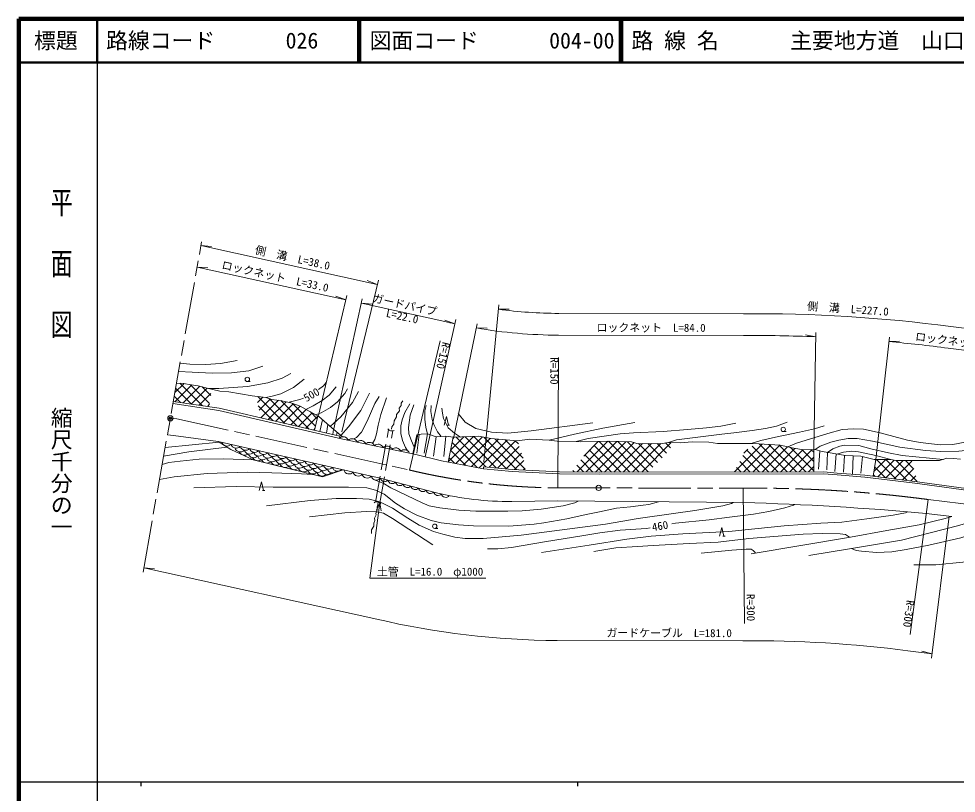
# Model space of a CAD drawing. Units: millimetres, scale not verified. Extents: x 40000 to 680000, y 20000 to 380000.
# Drawn here: x 40000 to 254788, y 202409 to 380000 of the extents above; entities that cross this region are included whole.
import ezdxf
from ezdxf.enums import TextEntityAlignment as Align

# ---------------------------------------------------------------- set-up
doc = ezdxf.new("R2010")
doc.units = ezdxf.units.MM
doc.header["$LTSCALE"] = 1000
doc.header["$PDMODE"] = 32
doc.header["$PDSIZE"] = 500
doc.linetypes.add('CHAIN', pattern=[18.5, 12, -1.5, 3.5, -1.5])
doc.linetypes.add('DASHED', pattern=[7.5, 6, -1.5])
for name, color, linetype, lineweight in [('M-BGD', 7, 'Continuous', 13), ('M-BMK', 2, 'CHAIN', 13), ('M-BMK-SRVR', 3, 'Continuous', 13), ('M-STR-HTXT', 7, 'Continuous', 13), ('M-TTL', 2, 'Continuous', 140), ('M-TTL-BAND', 7, 'Continuous', 25), ('M-TTL-LINE', 7, 'Continuous', 50)]:
    doc.layers.add(name, color=color, linetype=linetype, lineweight=lineweight)
doc.layers.add('M-OTRS', color=6, linetype='Continuous')
doc.layers.add('M-TTL-TXT', color=7, linetype='Continuous')
doc.styles.add('@ＭＳ ゴシック', font='')
doc.styles.add('ＭＳ ゴシック', font='')
doc.styles.get('@ＭＳ ゴシック').set_extended_font_data('@MS Gothic')
doc.styles.get('ＭＳ ゴシック').set_extended_font_data('MS Gothic')

msp = doc.modelspace()

# ---------------------------------------------------------------- linework, layer by layer
at = {"layer": 'M-BGD'}
for p, q in [((82088, 291265), (76942, 296411)), ((92372, 296802), (93039, 296802)), ((75769, 294265), (77877, 296373)), ((75830, 292205), (79673, 296048)), ((79591, 291640), (75949, 295282)), ((77674, 291928), (81489, 295742)), ((83726, 291748), (79380, 296093)), ((79519, 291651), (83145, 295277)), ((83973, 293622), (81995, 295600)), ((77095, 292015), (75630, 293480)), ((81363, 291374), (84028, 294039)), ((94690, 291973), (95957, 293240)), ((100996, 287206), (94807, 293394)), ((95102, 290264), (97673, 292834)), ((95515, 288555), (99474, 292514)), ((97171, 288090), (101271, 292189)), ((103755, 286568), (97408, 292914)), ((106514, 285930), (100010, 292434)), ((83207, 291097), (83706, 291595)), ((98237, 287843), (94875, 291205)), ((98894, 287691), (102945, 291742)), ((100617, 287293), (104489, 291165)), ((102340, 286895), (105851, 290406)), ((108005, 286561), (102751, 291814)), ((104063, 286497), (107214, 289648)), ((105786, 286098), (108533, 288845)), ((108403, 288284), (106820, 289867)), ((108547, 288906), (107791, 285635)), ((109599, 288045), (108979, 285360)), ((107509, 285700), (107895, 286086)), ((110815, 286976), (110513, 285006)), ((112115, 285869), (111929, 284679)), ((138221, 286802), (138721, 286802)), ((112953, 285165), (112794, 284479)), ((113649, 284579), (113599, 284293)), ((131718, 284678), (131171, 280403)), ((133640, 284789), (132913, 280381)), ((135666, 284100), (135046, 279685)), ((137872, 284263), (137381, 279663)), ((138420, 278328), (139519, 284021)), ((138444, 278451), (144197, 284204)), ((138951, 281080), (141989, 284118)), ((139458, 283708), (139781, 284031)), ((140125, 278010), (146207, 284093)), ((147035, 277229), (140216, 284048)), ((141913, 277677), (147982, 283746)), ((149375, 277011), (142257, 284128)), ((143701, 277344), (149919, 283563)), ((151714, 276792), (144299, 284208)), ((154008, 276620), (146615, 284013)), ((156009, 276741), (149117, 283632)), ((215141, 285333), (215808, 285333)), ((73550, 281727), (85889, 282940)), ((145050, 277093), (139293, 282850)), ((145489, 277011), (151871, 283393)), ((147761, 277162), (153823, 283224)), ((149701, 276980), (154674, 281953)), ((155599, 279271), (151440, 283431)), ((154482, 282510), (153763, 283229)), ((167905, 276093), (174930, 283117)), ((169429, 279738), (172781, 283089)), ((170010, 276076), (177014, 283080)), ((177910, 276053), (171762, 282200)), ((172114, 276059), (179077, 283022)), ((180030, 276054), (172992, 283092)), ((174228, 276051), (180982, 282805)), ((182150, 276055), (175086, 283119)), ((176350, 276052), (182904, 282606)), ((184236, 276090), (177254, 283073)), ((178472, 276053), (185004, 282584)), ((185284, 277164), (179436, 283012)), ((180595, 276054), (187111, 282570)), ((186332, 278237), (181953, 282616)), ((182717, 276055), (189487, 282825)), ((187380, 279310), (184097, 282594)), ((188428, 280384), (186240, 282572)), ((189314, 281620), (188193, 282740)), ((204003, 276128), (210344, 282469)), ((206063, 276067), (212360, 282364)), ((213954, 276071), (207996, 282029)), ((208186, 276068), (214377, 282259)), ((216075, 276072), (209641, 282505)), ((210308, 276069), (216105, 281866)), ((218195, 276073), (211879, 282389)), ((212430, 276070), (217842, 281482)), ((220315, 276074), (214116, 282273)), ((222169, 276341), (216807, 281703)), ((139836, 278064), (138607, 279294)), ((142443, 277579), (138950, 281072)), ((151641, 276799), (155218, 280376)), ((173669, 276051), (169675, 280045)), ((175790, 276052), (170718, 281123)), ((209714, 276069), (205893, 279890)), ((206144, 280390), (207067, 281313)), ((211834, 276070), (206798, 281106)), ((214553, 276071), (219669, 281187)), ((216675, 276072), (221797, 281194)), ((218797, 276073), (222167, 279443)), ((222168, 278464), (219401, 281230)), ((222167, 280586), (221562, 281190)), ((222167, 281198), (222169, 276075)), ((223261, 276683), (223555, 280880)), ((225116, 276562), (225281, 280578)), ((226993, 276183), (227284, 280223)), ((228927, 276067), (229192, 279876)), ((230992, 275563), (231153, 279780)), ((232952, 275778), (233282, 279626)), ((153604, 276640), (155696, 278733)), ((169397, 276081), (167833, 277644)), ((171535, 276063), (168751, 278848)), ((207594, 276068), (205183, 278478)), ((220920, 276074), (222169, 277323)), ((235791, 275097), (236329, 278934)), ((235954, 276259), (238637, 278942)), ((238607, 274752), (236095, 277264)), ((236300, 278727), (236508, 278935)), ((241025, 274456), (236546, 278935)), ((236791, 274974), (240578, 278761)), ((243442, 274161), (238660, 278942)), ((238681, 274743), (242613, 278675)), ((240571, 274512), (244623, 278564)), ((245831, 273893), (241049, 278674)), ((245091, 276754), (243169, 278676)), ((155624, 276539), (155984, 276899)), ((167258, 276098), (166916, 276440)), ((205473, 276066), (204474, 277066)), ((236190, 275048), (235834, 275404)), ((242461, 274281), (245059, 276878)), ((244351, 274049), (245495, 275193)), ((95852, 271824), (96352, 271824)), ((247924, 266579), (253811, 265875)), ((135315, 263147), (135982, 263147)), ((201311, 261337), (201811, 261337))]:
    msp.add_line(p, q, dxfattribs=at)
at = {"layer": 'M-BGD', "linetype": 'DASHED'}
for p, q in [((121738, 269186), (124730, 285767)), ((122726, 269033), (125697, 285498))]:
    msp.add_line(p, q, dxfattribs=at)
at = {"layer": 'M-BGD'}
for points in [[(146452, 276832), (146494, 277282), (146515, 277278), (153043, 276668), (163911, 276125), (173113, 276050), (224422, 276076), (227518, 275841), (233862, 275333), (245327, 273930), (276687, 269641), (284035, 268630), (290501, 268003), (294552, 267826), (299509, 268016), (301933, 268662), (304956, 269773), (306684, 270644), (309361, 272435), (311543, 274652), (314543, 278859), (342427, 320804)], [(76965, 301023), (79168, 300826), (82862, 300727), (86224, 300985), (90038, 301664)], [(76627, 299111), (79756, 298951), (84288, 298768), (88737, 298793), (92720, 299286), (95936, 300359)], [(83518, 295185), (85811, 295216), (92395, 295702), (97056, 296492), (100358, 297584), (102347, 298627)], [(76151, 296422), (77737, 296399), (79498, 296072), (81074, 295859), (83181, 295267), (86064, 294568), (88141, 294467), (93503, 293569), (96637, 293149), (98017, 292729), (100297, 292392), (102341, 291967), (104470, 291175), (108748, 288794), (111208, 286631), (114174, 284138)], [(96637, 293149), (98060, 293425), (100024, 293969), (101419, 294677), (102928, 295427), (105392, 297335)], [(108638, 294977), (109800, 295849), (110438, 296602)], [(105802, 290434), (107471, 291249), (109509, 292436), (111123, 293717), (112729, 295602)], [(107996, 289212), (109254, 289605), (111457, 290873), (113009, 292145), (114688, 294056), (115333, 295133)], [(111350, 286511), (112197, 287260), (113756, 288694), (116496, 292005), (117845, 294511)], [(113486, 283805), (113599, 284293), (85931, 290688), (75415, 292267)], [(101927, 292053), (104375, 292661), (105250, 293029)], [(113811, 284443), (115561, 286419), (118402, 290153), (120381, 294168)], [(116754, 283643), (117409, 283966), (118511, 285205), (119848, 287725), (121562, 291753), (122548, 293401)], [(121079, 282632), (121563, 283515), (121990, 284807), (122317, 286782), (122921, 289262), (124237, 293039)], [(125411, 285909), (125461, 286460), (125943, 287032), (126033, 287823), (126554, 288688), (126554, 289259), (127236, 290101), (127186, 290705), (127607, 291296), (127607, 291877), (127998, 292398)], [(75328, 291774), (85837, 290196), (114275, 283623), (130994, 280099), (136892, 278612), (146452, 276832), (153011, 276219), (163898, 275675), (173111, 275600), (224405, 275626), (227483, 275392), (233817, 274885), (245269, 273484), (276626, 269195)], [(129075, 280950), (128583, 281713), (127957, 283304), (127543, 284877), (127574, 286687), (127822, 288028), (128483, 289723), (129587, 291703)], [(130509, 291479), (129701, 289081), (129285, 286244), (129406, 284785), (129950, 283221), (130629, 281783)], [(133380, 291348), (133031, 290075), (133006, 288217), (133245, 286258), (133640, 284789)], [(134475, 291318), (134397, 289935), (134736, 288126), (135065, 286981), (135959, 285298), (136769, 284182)], [(136939, 290730), (137060, 289572), (137325, 288307), (138407, 286176), (139807, 284948), (141182, 284086)], [(137471, 286802), (137971, 288802), (138471, 286802)], [(140650, 289495), (142264, 287508), (144741, 286058), (148278, 285179), (152078, 284983), (157432, 285507), (171497, 287332)], [(161485, 283396), (167362, 284784), (173845, 286154), (181182, 287441)], [(167738, 283088), (170473, 283722), (177814, 284854), (180843, 285069), (187607, 285389), (193226, 285804), (197543, 286230), (200824, 286610), (204262, 287278)], [(188896, 282850), (190660, 283449), (193728, 283795), (201051, 284753), (203797, 285047), (208027, 285577), (211107, 286063), (213578, 286552), (216013, 287511)], [(207802, 282625), (209995, 283310), (213341, 284046), (218869, 285242), (222282, 285983), (224538, 286648)], [(216170, 281851), (218206, 282681), (225390, 284904), (228682, 285796), (231210, 285958), (233523, 285921), (237388, 285023), (243654, 283402), (246536, 282834), (251117, 282334), (254013, 282392), (256826, 282890), (259264, 283454)], [(74060, 284611), (75447, 284456), (85661, 283088)], [(130311, 280243), (131206, 284579), (132230, 284776), (133640, 284789), (135666, 284100), (137872, 284263), (139519, 284021), (145394, 284251), (148122, 283719), (154248, 283187), (157001, 283592), (161485, 283396), (163351, 283129), (167738, 283088), (168656, 282958), (172621, 283087), (175429, 283124), (180393, 282985), (181586, 282620), (187065, 282563), (188896, 282850), (191600, 282737), (194313, 283025), (198099, 282899), (200072, 282606), (207802, 282625), (209586, 282508), (214409, 282258), (217589, 281523), (219792, 281167), (222458, 281202), (224033, 280739), (225474, 280553), (229410, 279836), (232895, 279725), (235989, 278933), (239796, 278947), (240946, 278674), (250920, 278682), (252663, 279216), (254120, 279181), (255765, 279044)], [(222458, 281202), (223599, 281983), (226027, 282931), (227871, 283342), (230049, 283765), (232094, 283748), (235636, 283158), (241851, 281747), (247749, 281032), (251241, 280788), (255351, 280829), (258327, 281135), (261234, 281946), (264093, 283124)], [(73192, 279706), (78961, 280728), (87657, 281796)], [(85661, 283088), (122828, 274650), (135679, 271325)], [(85661, 283088), (88577, 281201), (93701, 278861), (109575, 274978), (114329, 276579)], [(225281, 280578), (226517, 281410), (228110, 282007), (229201, 282252), (232501, 282128), (235250, 281346), (239289, 280444), (242384, 279822), (251792, 278949)], [(227459, 280191), (228961, 280631), (230895, 280871), (232379, 280684), (236369, 279866), (239796, 278947)], [(72857, 277813), (74368, 278221), (77014, 278570), (81358, 278980), (86868, 279068), (93701, 278861)], [(72242, 274340), (75612, 274948), (83157, 275690), (92321, 275996), (97972, 275880), (104810, 275639), (107332, 275526)], [(95102, 271824), (95602, 273824), (96102, 271824)], [(121511, 274262), (123528, 273506), (125264, 272452), (132396, 268974), (133998, 268343), (136480, 267821), (140863, 267346), (144757, 267109), (152019, 267091), (155328, 267177), (159670, 267516), (164730, 268280), (167379, 269014), (168160, 269402)], [(80078, 272461), (89845, 272742), (98264, 272565), (115565, 272621), (119720, 272449), (121711, 271881), (123733, 270961), (126300, 268937), (128341, 267608), (131200, 266194), (134505, 264966), (136756, 264401), (140731, 263992), (144186, 263748), (152296, 263667), (158092, 264078), (160317, 264427), (165583, 265362), (170029, 266307), (173051, 266922), (176911, 267744), (180171, 268060), (183024, 268473), (184346, 268651), (186578, 269242)], [(96743, 268295), (106744, 269546), (112706, 269960), (117393, 269982), (120264, 269849), (122453, 269312), (123304, 268942), (125592, 267766), (129160, 265494), (131748, 263893), (135000, 262452), (137126, 261814), (139886, 261138), (142257, 260819), (146415, 260842), (155072, 261616), (174422, 264110), (181897, 265441), (190030, 266527), (194921, 267225), (201342, 268314), (203334, 268863), (203713, 269094)], [(122352, 269218), (122294, 268516), (122103, 268059), (122138, 267410), (121842, 266577), (121870, 266247), (121500, 265494), (121585, 264942), (121338, 264365), (121328, 263669), (120855, 262812), (120789, 261947)], [(152931, 269316), (163498, 269442), (206010, 269074)], [(189602, 264155), (190479, 264309), (198173, 265134), (202812, 265724), (208357, 266378), (211866, 266989), (215525, 267893), (217521, 268487), (217702, 268633)], [(106608, 265801), (114680, 266717), (119641, 267010), (121939, 266974), (123555, 266614), (125657, 265390), (134844, 259340)], [(159798, 257604), (170716, 259333), (179293, 260658), (184877, 261327), (192154, 261859), (202680, 262426), (215399, 263726), (223750, 264360), (228573, 264580), (234271, 265323), (240301, 266162), (243192, 266734), (243651, 266949)], [(207802, 257334), (230584, 261146), (238906, 262671), (246294, 263974), (252218, 265401), (253811, 265875)], [(220991, 256932), (230824, 258513), (242237, 260441), (255352, 263833), (259834, 265154)], [(230824, 258513), (231846, 258071), (233089, 257882), (236512, 257607), (240033, 257731), (243288, 258287), (248484, 259317), (255862, 261013), (261882, 262974), (265409, 264296), (265538, 264472)], [(147411, 258487), (149745, 258487), (152858, 258729), (160471, 260039), (169484, 261521), (173146, 262127), (177813, 262711), (183854, 263142), (184652, 263282)], [(200561, 261337), (201061, 263337), (201561, 261337)], [(171729, 257865), (176780, 258683), (181781, 259016), (185372, 259197), (193612, 259688), (200278, 259998), (207254, 260826), (219700, 261798), (224072, 261944), (228195, 261919), (229438, 261744), (230325, 261103)], [(245070, 254760), (250129, 254817), (256325, 255424), (260864, 255941), (266015, 256842), (270210, 257649), (279827, 260193), (283310, 261475), (284051, 262000)], [(196358, 257427), (203394, 258140), (206670, 258408), (207767, 258342), (208260, 258052), (208689, 257604), (208749, 257492)]]:
    msp.add_lwpolyline(points, dxfattribs=at)
for centre in [(92372, 297302), (215141, 285833), (135315, 263647)]:
    msp.add_circle(centre, 500, dxfattribs=at)
for centre, radius, start, end in [((125500, 286664), 1183, 215.64084, 294.26287), ((114343, 282912), 1238, 21.5296, 133.78884), ((116351, 282472), 1238, 22.40529, 133.78884), ((87715, 283257), 1248, 196.96662, 317.45075), ((89827, 282777), 1248, 196.96662, 317.45075), ((90745, 281924), 1248, 196.96662, 317.45075), ((91940, 282297), 1248, 196.96662, 317.45075), ((94053, 281818), 1248, 196.96662, 317.45075), ((118352, 282051), 1238, 22.40529, 133.78884), ((120353, 281629), 1238, 22.40529, 133.78884), ((122354, 281207), 1238, 22.40529, 133.78884), ((124355, 280785), 1238, 22.40529, 133.78884), ((126356, 280363), 1238, 22.40529, 133.78884), ((91714, 281301), 1380, 205.47738, 308.93998), ((92857, 281445), 1248, 196.96662, 317.45075), ((93774, 280592), 1248, 196.96662, 317.45075), ((94779, 280124), 1484, 210.31128, 304.10608), ((94970, 280965), 1248, 196.96662, 317.45075), ((95887, 280112), 1248, 196.96662, 317.45075), ((96165, 281338), 1248, 196.96662, 317.45075), ((97082, 280485), 1248, 196.96662, 317.45075), ((97999, 279633), 1248, 196.96662, 317.45075), ((98278, 280858), 1248, 196.96662, 317.45075), ((99195, 280006), 1248, 196.96662, 317.45075), ((100390, 280379), 1248, 196.96662, 317.45075), ((102503, 279899), 1248, 196.96662, 317.45075), ((128357, 279942), 1238, 22.40529, 133.78884), ((96867, 279536), 1410, 206.99593, 307.42143), ((98959, 278968), 1353, 204.04783, 310.36954), ((100112, 279153), 1248, 196.96662, 317.45075), ((101053, 278404), 1304, 201.03729, 313.38007), ((101307, 279526), 1248, 196.96662, 317.45075), ((102225, 278674), 1248, 196.96662, 317.45075), ((103148, 277849), 1262, 198.10883, 316.30853), ((103420, 279047), 1248, 196.96662, 317.45075), ((104337, 278194), 1248, 196.96662, 317.45075), ((104615, 279420), 1248, 196.96662, 317.45075), ((105533, 278567), 1248, 196.96662, 317.45075), ((106450, 277714), 1248, 196.96662, 317.45075), ((106728, 278940), 1248, 196.96662, 317.45075), ((107645, 278087), 1248, 196.96662, 317.45075), ((108841, 278460), 1248, 196.96662, 317.45075), ((109758, 277608), 1248, 196.96662, 317.45075), ((110953, 277981), 1248, 196.96662, 317.45075), ((113066, 277501), 1248, 196.96662, 317.45075), ((105254, 277341), 1248, 196.96662, 317.45075), ((107367, 276862), 1248, 196.96662, 317.45075), ((108562, 277235), 1248, 196.96662, 317.45075), ((109479, 276382), 1248, 196.96662, 317.45075), ((110675, 276755), 1248, 196.96662, 317.45075), ((111870, 277128), 1248, 196.96662, 317.45075), ((115652, 276794), 1180, 192.42474, 321.99262), ((117734, 276322), 1180, 192.42474, 321.99262), ((119817, 275849), 1180, 192.42474, 321.99262), ((121899, 275376), 1180, 192.42474, 321.99262), ((123817, 274866), 1012, 192.32725, 318.66347), ((125565, 274413), 1012, 192.32725, 318.66347), ((127313, 273961), 1012, 192.32725, 318.66347), ((129061, 273509), 1012, 192.32725, 318.66347), ((130809, 273057), 1012, 192.32725, 318.66347), ((132557, 272604), 1012, 192.32725, 318.66347), ((134306, 272152), 1012, 192.32725, 318.66347), ((136054, 271700), 1012, 192.32725, 320.26262), ((152345, 339378), 70064, 256.23903, 270.47887), ((137820, 271269), 1012, 192.32725, 323.59491), ((122096, 268231), 1020, 31.558, 130.4427), ((185630, -426521), 695893, 84.86426, 88.32179)]:
    msp.add_arc(centre, radius, start, end, dxfattribs=at)
at = {"layer": 'M-BMK'}
for p, q in [((68478, 253077), (81895, 328869)), ((163505, 272442), (205983, 272348)), ((248321, 269763), (292159, 264311))]:
    msp.add_line(p, q, dxfattribs=at)
msp.add_lwpolyline([(74727, 288381), (76248, 288229), (129519, 276518)], dxfattribs=at)
for centre, radius, start, end in [((164258, 422440), 150000, 256.60918, 269.71251), ((208914, -27637), 300000, 82.45206, 90.5597)]:
    msp.add_arc(centre, radius, start, end, dxfattribs=at)
at = {"layer": 'M-BMK-SRVR'}
for centre in [(74727, 288381), (172867, 272421)]:
    msp.add_circle(centre, 600, dxfattribs=at)
at = {"layer": 'M-OTRS'}
msp.add_point((74727, 288381), dxfattribs=at)
msp.add_point((74727, 288381), dxfattribs=at)
at = {"layer": 'M-STR-HTXT'}
for p, q in [((81737, 327977), (122151, 319089)), ((81737, 327977), (84185, 327789)), ((80864, 323050), (114957, 315552)), ((80864, 323050), (83312, 322861)), ((113991, 285252), (122386, 320061)), ((122151, 319089), (119850, 319945)), ((108664, 289028), (115188, 316525)), ((112200, 285991), (118716, 315749)), ((114957, 315552), (112656, 316408)), ((118502, 314772), (137624, 310567)), ((118502, 314772), (120950, 314584)), ((146536, 278409), (150010, 314375)), ((149914, 313379), (152369, 313408)), ((163699, 312442), (206045, 312348)), ((133115, 279564), (140114, 311026)), ((139897, 310050), (137598, 310910)), ((139666, 284112), (145051, 310070)), ((253555, 309419), (278233, 306350)), ((144848, 309090), (147302, 309021)), ((163681, 307442), (206061, 307348)), ((222637, 307081), (220222, 307520)), ((222167, 281198), (222655, 308081)), ((129519, 276518), (136570, 306137)), ((236329, 278934), (239472, 306970)), ((239361, 305976), (241813, 306094)), ((252918, 304460), (275865, 301606)), ((163505, 272442), (163655, 302356)), ((205983, 272348), (206287, 241300)), ((122726, 269033), (120399, 251705)), ((122726, 269033), (121951, 267320)), ((122726, 269033), (123022, 267177)), ((248321, 269763), (244216, 238783)), ((253150, 265954), (249145, 233384)), ((68652, 254063), (122004, 242334)), ((68652, 254063), (71100, 253874)), ((120399, 251705), (147046, 251705)), ((163329, 237443), (205906, 237348)), ((243723, 235067), (249267, 234377)), ((249267, 234377), (246897, 235016))]:
    msp.add_line(p, q, dxfattribs=at)
for centre, radius, start, end in [((164258, 422440), 110000, 262.50766, 269.70889), ((208958, -27178), 339539, 82.45269, 90.49168), ((164258, 422440), 115000, 256.60918, 257.77047), ((164258, 422440), 115000, 260.28325, 269.71251), ((208958, -27178), 334539, 87.65661, 90.49628), ((208958, -27178), 334539, 82.44927, 84.78587), ((164236, 422100), 184660, 256.77931, 269.71855), ((208861, -28186), 265550, 82.45627, 90.63755)]:
    msp.add_arc(centre, radius, start, end, dxfattribs=at)
at = {"layer": 'M-TTL'}
for p, q in [((40000, 380000), (40000, 20000)), ((680000, 380000), (40000, 380000))]:
    msp.add_line(p, q, dxfattribs=at)
at = {"layer": 'M-TTL-BAND'}
for p, q in [((58000, 370000), (58000, 20000)), ((40000, 205000), (579000, 205000)), ((68000, 205000), (68000, 204000)), ((168000, 205000), (168000, 204000))]:
    msp.add_line(p, q, dxfattribs=at)
at = {"layer": 'M-TTL-LINE'}
for p, q in [((58000, 380000), (58000, 370000)), ((117750, 380000), (117750, 370000)), ((118250, 380000), (118250, 370000)), ((177750, 380000), (177750, 370000)), ((178250, 380000), (178250, 370000)), ((40000, 370000), (680000, 370000))]:
    msp.add_line(p, q, dxfattribs=at)

# ---------------------------------------------------------------- texts
at = {"layer": 'M-BGD', "style": 'ＭＳ ゴシック'}
for s, rotation, p in [('500', 30, (107057, 293790)), ('460', 9.995, (186921, 263708))]:
    msp.add_text(s, height=1833, rotation=rotation, dxfattribs=at).set_placement(p, align=Align.MIDDLE_CENTER)
at = {"layer": 'M-STR-HTXT', "style": 'ＭＳ ゴシック'}
for s, rotation, p in [('側\u3000溝\u3000L=38.0', 347.597, (102416, 323737)), ('ロックネット\u3000L=33.0', 347.597, (98425, 319495)), ('ガードパイプ', 347.597, (128128, 312962)), ('側\u3000溝\u3000L=227.0', 355.981, (229872, 312017)), ('ロックネット\u3000L=84.0', 359.874, (184871, 307695)), ('ロックネット\u3000L=36.0', 352.911, (257621, 304177)), ('ガードケーブル\u3000L=181.0', 359.873, (189008, 237686))]:
    msp.add_text(s, height=1833, rotation=rotation, dxfattribs=at).set_placement(p, align=Align.BOTTOM_CENTER)
msp.add_text('L=22.0', height=1833, rotation=347.597, dxfattribs=at).set_placement((128067, 312669), align=Align.TOP_CENTER)
for s, rotation, p in [('R=150', 256.609, (136570, 306137)), ('R=300', 270.56, (206220, 248094))]:
    msp.add_text(s, height=1833, rotation=rotation, dxfattribs=at).set_placement(p, align=Align.BOTTOM_LEFT)
for s, rotation, p in [('R=150', 269.713, (163655, 302356)), ('R=300', 262.452, (245243, 246533))]:
    msp.add_text(s, height=1833, rotation=rotation, dxfattribs=at).set_placement(p, align=Align.TOP_LEFT)
msp.add_text('土管\u3000L=16.0\u3000φ1000', height=1833, dxfattribs=at).set_placement((122046, 251755), align=Align.BOTTOM_LEFT)
at = {"layer": 'M-TTL-BAND', "style": '@ＭＳ ゴシック', "width": 1.4}
msp.add_text('平  面  図', height=3666, rotation=270, dxfattribs=at).set_placement((49777, 306475), align=Align.MIDDLE_RIGHT)
at = {"layer": 'M-TTL-BAND', "style": '@ＭＳ ゴシック'}
msp.add_text('縮尺千分の一', height=3666, rotation=270, dxfattribs=at).set_placement((49777, 261030), align=Align.MIDDLE_RIGHT)
at = {"layer": 'M-TTL-TXT', "style": 'ＭＳ ゴシック'}
msp.add_text('標題', height=3666, dxfattribs=at).set_placement((48500, 375000), align=Align.MIDDLE_CENTER)
for s, p in [('路線コード', (60000, 375000)), ('026', (101142, 375000)), ('図面コード', (120380, 375000)), ('004-00', (161521, 375000)), ('路 線 名', (180380, 375000)), ('主要地方道\u3000山口鹿野線', (216734, 375000))]:
    msp.add_text(s, height=3666, dxfattribs=at).set_placement(p, align=Align.MIDDLE_LEFT)

doc.saveas('drawing.dxf')
